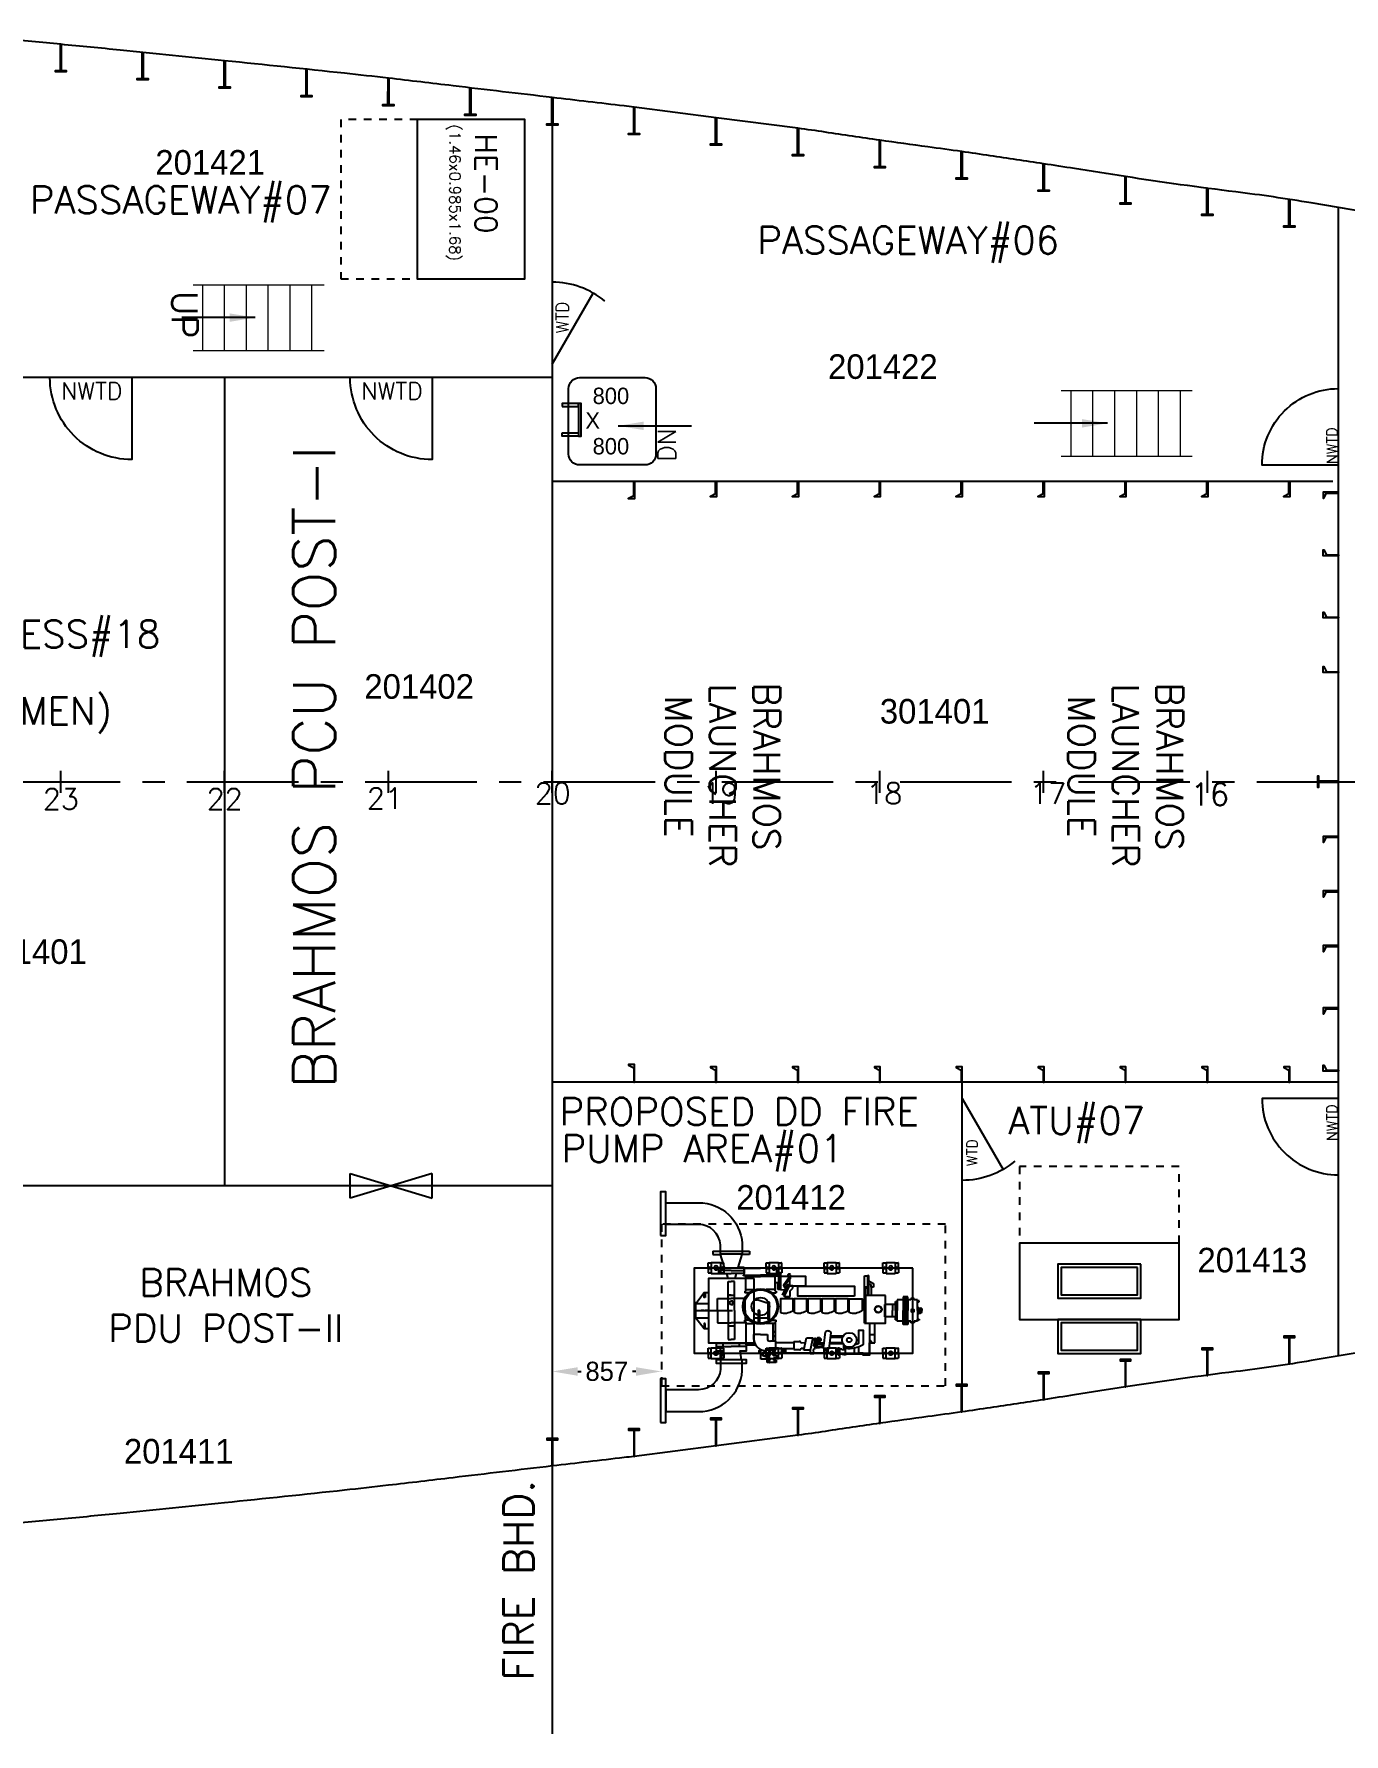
# Model space of a CAD drawing. Header units: inches. Extents: x -439515 to 171412, y -8673 to 415183.
# Drawn here: x 116003 to 126288, y 83384 to 96729 of the extents above; entities that cross this region are included whole.
import ezdxf
from ezdxf.enums import TextEntityAlignment as Align

# ---------------------------------------------------------------- set-up
doc = ezdxf.new("R2010")
doc.units = ezdxf.units.IN
doc.header["$LTSCALE"] = 700
doc.header["$MEASUREMENT"] = 0
doc.header["$PDMODE"] = 34
for name, pattern in [('CENTER', [2, 1.25, -0.25, 0.25, -0.25]), ('DOT', [0.2, 0.1, -0.1]), ('H', [600, 300, -300])]:
    doc.linetypes.add(name, pattern=pattern)
for name, color, linetype in [('00', 7, 'Continuous'), ('01', 7, 'Continuous'), ('2 DECK', 7, 'Continuous'), ('3 DECK', 7, 'Continuous'), ('COMPT.NOS', 4, 'Continuous'), ('COMPTNAME', 7, 'Continuous'), ('HATCH', 142, 'Continuous'), ('HATCHES', 7, 'Continuous'), ('LIGHT_BULKHEADS', 7, 'Continuous'), ('UP-DOWN', 7, 'Continuous')]:
    doc.layers.add(name, color=color, linetype=linetype)
doc.layers.add('LADDER', color=7, linetype='Continuous', lineweight=15)
doc.styles.add('ROMANS', font='romans')
doc.styles.add('style1', font='romans.shx', dxfattribs={"height": 250})
doc.dimstyles.get("Standard").update_dxf_attribs({"dimtxt": 150.18, "dimasz": 200.18, "dimexe": 0.8, "dimexo": 0.625, "dimgap": 0.09, "dimtad": 0, "dimtih": 1, "dimtoh": 1, "dimdec": 0, "dimzin": 0, "dimdsep": 46, "dimtxsty": 'Standard', "dimcen": 8.09, "dimclrd": 40, "dimclre": 40, "dimadec": 0, "dimazin": 0, "dimtfac": 1, "dimtdec": 0, "dimtofl": 0, "dimtmove": 0, "dimatfit": 3, "dimfxl": 1, "dimtolj": 1, "dimtzin": 0, "dimarcsym": 0})

# ---------------------------------------------------------------- blocks, each defined once
blk = doc.blocks.new('A$C49E2739F')
at = {"layer": 'LADDER', "color": 3}
for p, q in [((112, 600), (1312, 600)), ((200, 600), (200, 0)), ((400, 600), (400, 0)), ((600, 600), (600, 0)), ((800, 600), (800, 0)), ((1000, 600), (1000, 0)), ((1200, 600), (1200, 0)), ((112, 0), (1312, 0))]:
    blk.add_line(p, q, dxfattribs=at)
blk = doc.blocks.new('A1M', base_point=(36991, 2400))
at = {"linetype": 'Continuous'}
for p, q in [((37491, 2550), (36491, 2250)), ((36491, 2550), (37491, 2250)), ((36491, 2250), (36491, 2550)), ((37491, 2250), (37491, 2550))]:
    blk.add_line(p, q, dxfattribs=at)
blk = doc.blocks.new('DLN', base_point=(36758, 6815))
at = {"linetype": 'Continuous'}
blk.add_lwpolyline([(37258, 6815), (37258, 7815, 0.414214), (36258, 6815)], format="xyb", dxfattribs=at)
blk = doc.blocks.new('DLW', base_point=(36724, 4033))
at = {"linetype": 'Continuous'}
blk.add_line((37224, 4033), (36358, 4533), dxfattribs=at)
blk.add_arc((37224, 4033), 1000, 140, 180, dxfattribs=at)
blk = doc.blocks.new('*D235')
at = {"layer": '01', "color": 40, "linetype": 'ByBlock', "lineweight": -2, "transparency": 16777216}
for p, q in [((120072, 86230), (120072, 86230)), ((120272, 86230), (120300, 86230)), ((120729, 86230), (120701, 86230)), ((120929, 86230), (120929, 86230))]:
    blk.add_line(p, q, dxfattribs=at)
at = {"layer": '01', "color": 40, "linetype": 'ByBlock', "transparency": 16777216}
for points in [[(120272, 86263), (120272, 86196), (120072, 86230)], [(120729, 86263), (120729, 86196), (120929, 86230)]]:
    blk.add_solid(points, dxfattribs=at)
at = {"layer": 'Defpoints', "color": 0, "linetype": 'ByBlock', "transparency": 16777216}
for p in [(120072, 86230), (120072, 86230), (120929, 86230)]:
    blk.add_point(p, dxfattribs=at)
at = {"layer": '01', "color": 0, "linetype": 'ByBlock', "transparency": 16777216, "insert": (120500, 86230), "char_height": 150.2, "attachment_point": 5}
blk.add_mtext('\\A1;857', dxfattribs=at)
blk = doc.blocks.new('hespr')
at = {"layer": '01', "color": 5, "linetype": 'ByBlock'}
blk.add_lwpolyline([(134150, 595657), (134150, 597117), (133165, 597117), (133165, 595657)], close=True, dxfattribs=at)
at = {"layer": '01', "color": 4, "linetype": 'DOT'}
blk.add_lwpolyline([(134150, 595657), (134850, 595657), (134850, 597117), (134150, 597117)], dxfattribs=at)
at = {"insert": (133421, 595703), "char_height": 120, "width": 1424.45, "attachment_point": 1, "rotation": 90}
blk.add_mtext('{\\Fromans.shx|c0; \\H1.667x;HE-00}\\P{\\Fromans.shx|c0;\\H0.8333x;(1.46x0.985x1.68)}', dxfattribs=at)
blk = doc.blocks.new('atu01plan1')
at = {"layer": '01', "linetype": 'ByBlock'}
for points in [[(204388, 71788), (205148, 71788), (205148, 72098), (204388, 72098)], [(204418, 71818), (205118, 71818), (205118, 72068), (204418, 72068)], [(204038, 71088), (205498, 71088), (205498, 71788), (204038, 71788)]]:
    blk.add_lwpolyline(points, close=True, dxfattribs=at)
at = {"layer": '01', "color": 9, "linetype": 'ByBlock'}
for points in [[(204388, 71283), (205148, 71283), (205148, 71593), (204388, 71593)], [(204418, 71313), (205118, 71313), (205118, 71563), (204418, 71563)]]:
    blk.add_lwpolyline(points, close=True, dxfattribs=at)
at = {"layer": '01', "color": 4, "linetype": 'DOT'}
blk.add_lwpolyline([(204038, 71088), (204038, 70388), (205498, 70388), (205498, 71088)], dxfattribs=at)
blk = doc.blocks.new('pumpplan1')
at = {"color": 3}
for p, q in [((1678, -52), (1818, -52)), ((1678, -80), (1958, -80)), ((1743, -52), (1743, -80)), ((1749, -87), (1748, -80)), ((1788, -382), (1788, -116)), ((1788, -116), (1818, -116)), ((1958, -52), (1818, -52)), ((1848, -116), (1818, -116)), ((1848, -382), (1848, -116)), ((1887, -87), (1889, -80)), ((1893, -52), (1893, -80)), ((1692, -382), (1692, -270)), ((1692, -270), (1818, -270)), ((1846, -242), (1788, -242)), ((1944, -270), (1818, -270)), ((1944, -382), (1944, -270)), ((2056, -218), (2028, -218)), ((2143, -317), (2066, -218)), ((1483, -312), (1608, -312)), ((1483, -452), (1499, -452)), ((1499, -452), (1581, -482)), ((1692, -382), (1692, -494)), ((1788, -382), (1788, -648)), ((1818, -438), (1804, -438)), ((1804, -438), (1804, -468)), ((1818, -438), (1832, -438)), ((1832, -438), (1832, -468)), ((1848, -382), (1848, -648)), ((1944, -382), (1944, -494)), ((2143, -317), (2028, -317)), ((2028, -382), (2056, -382)), ((2143, -447), (2028, -447)), ((2066, -382), (2080, -382)), ((2080, -382), (2066, -382)), ((2143, -447), (2066, -547)), ((2080, -382), (2094, -382)), ((1608, -482), (1581, -482)), ((1692, -494), (1818, -494)), ((1846, -522), (1788, -522)), ((1804, -468), (1818, -468)), ((1832, -468), (1818, -468)), ((1944, -494), (1818, -494)), ((1818, -522), (1846, -522)), ((2066, -547), (2028, -547)), ((1700, -750), (1700, -722)), ((1700, -722), (1818, -722)), ((1818, -750), (1700, -750)), ((1700, -750), (1700, -778)), ((1774, -722), (1787, -677)), ((1788, -648), (1818, -648)), ((1848, -648), (1818, -648)), ((1936, -722), (1818, -722)), ((1818, -750), (1936, -750)), ((1863, -722), (1849, -677)), ((1936, -750), (1936, -722)), ((1936, -750), (1936, -778)), ((1650, -925), (1650, -897)), ((1650, -897), (1718, -897)), ((1986, -925), (1650, -925)), ((1700, -778), (1756, -778)), ((1756, -778), (1718, -897)), ((1936, -778), (1880, -778)), ((1880, -778), (1918, -897)), ((1986, -897), (1918, -897)), ((1986, -925), (1986, -897))]:
    blk.add_line(p, q, dxfattribs=at)
blk.add_lwpolyline([(1958, -80), (1958, -14), (1898, -14), (1910, 70), (1958, 70), (1958, 84), (1958, 98), (1678, 98), (1678, 84), (1678, 70), (1726, 70), (1738, -14), (1678, -14), (1678, -80)], dxfattribs=at)
for points in [[(1608, -677), (2028, -677), (2028, -87), (1608, -87)], [(1468, -460), (1483, -460), (1483, -305), (1468, -305)], [(1558, -382), (1568, -382), (1568, -282), (1558, -282)], [(1563, -382), (1573, -382), (1573, -282), (1563, -282)], [(2056, -263), (2066, -263), (2066, -218), (2056, -218)], [(2143, -452), (2158, -452), (2158, -312), (2143, -312)], [(2056, -502), (2066, -502), (2066, -547), (2056, -547)]]:
    blk.add_lwpolyline(points, close=True, dxfattribs=at)
blk = doc.blocks.new('drive1')
at = {"color": 4}
for p, q in [((-90, -298), (-90, -293)), ((-90, -293), (-74, -293)), ((-74, -298), (-90, -298)), ((-90, -303), (-90, -298)), ((-74, -303), (-90, -303)), ((-74, -312), (-74, -284)), ((-74, -284), (-46, -284)), ((-74, -293), (-74, -303)), ((-46, -284), (-46, -270)), ((-46, -270), (-14, -270)), ((-14, -270), (-14, -284)), ((-14, -284), (14, -284)), ((14, -284), (14, -256)), ((14, -256), (28, -256)), ((14, -284), (14, -382)), ((28, -256), (28, -508)), ((28, -256), (42, -256)), ((42, -508), (42, -256)), ((42, -256), (56, -256)), ((56, -256), (56, -382)), ((56, -256), (56, -284)), ((56, -284), (112, -284)), ((112, -284), (112, -382)), ((126, -298), (112, -298)), ((126, -382), (126, -298)), ((126, -298), (126, -326)), ((-116, -364), (-102, -359)), ((-116, -364), (-116, -382)), ((-116, -400), (-116, -382)), ((-116, -400), (-102, -405)), ((-88, -359), (-102, -359)), ((-102, -359), (-102, -382)), ((-102, -359), (-102, -364)), ((-102, -405), (-102, -382)), ((-102, -405), (-102, -400)), ((-88, -405), (-102, -405)), ((-74, -461), (-90, -461)), ((-90, -461), (-90, -466)), ((-74, -466), (-90, -466)), ((-90, -466), (-90, -471)), ((-74, -354), (-88, -354)), ((-88, -354), (-88, -382)), ((-88, -354), (-88, -359)), ((-88, -410), (-88, -382)), ((-88, -410), (-88, -405)), ((-74, -410), (-88, -410)), ((-74, -382), (-74, -312)), ((-74, -382), (-74, -354)), ((-74, -382), (-74, -452)), ((-74, -452), (-74, -480)), ((14, -480), (14, -382)), ((56, -508), (56, -382)), ((112, -480), (112, -382)), ((126, -466), (112, -466)), ((126, -326), (154, -326)), ((126, -382), (126, -466)), ((126, -438), (154, -438)), ((154, -326), (154, -382)), ((154, -326), (224, -326)), ((154, -438), (154, -382)), ((154, -438), (224, -438)), ((224, -326), (224, -438)), ((-90, -471), (-74, -471)), ((-74, -480), (-46, -480)), ((-46, -480), (-46, -494)), ((-46, -494), (-14, -494)), ((-14, -494), (-14, -480)), ((-14, -480), (14, -480)), ((14, -480), (14, -508)), ((14, -508), (56, -508)), ((28, -508), (42, -508)), ((56, -480), (112, -480))]:
    blk.add_line(p, q, dxfattribs=at)
blk.add_lwpolyline([(-32, -366), (-46, -374), (-46, -390), (-32, -398), (-18, -390), (-18, -374)], close=True, dxfattribs=at)
blk = doc.blocks.new('shoe')
at = {"color": 2}
for p, q in [((5358, 1349), (5358, 1394)), ((5358, 1394), (5361, 1394)), ((5358, 1349), (5358, 1304)), ((5358, 1304), (5361, 1304)), ((5389, 1394), (5361, 1394)), ((5389, 1304), (5361, 1304)), ((5473, 1399), (5389, 1399)), ((5389, 1399), (5389, 1394)), ((5389, 1394), (5389, 1304)), ((5389, 1299), (5389, 1304)), ((5473, 1299), (5389, 1299)), ((5473, 1394), (5473, 1399)), ((5501, 1394), (5473, 1394)), ((5473, 1394), (5473, 1304)), ((5501, 1304), (5473, 1304)), ((5473, 1304), (5473, 1299)), ((5501, 1349), (5501, 1394)), ((5501, 1349), (5501, 1304))]:
    blk.add_line(p, q, dxfattribs=at)
for centre, radius in [((5372, 1349), 6.5), ((5430, 1349), 18), ((5487, 1349), 6.5)]:
    blk.add_circle(centre, radius, dxfattribs=at)
blk = doc.blocks.new('tt')
for p, q in [((-95, 288), (-95, 303)), ((-95, 303), (-77, 303)), ((-92, 317), (-92, 330)), ((-92, 330), (-66, 330)), ((-77, 317), (-92, 317)), ((-77, 303), (-77, 317)), ((-66, 330), (-50, 330)), ((-38, 318), (-56, 318)), ((-56, 318), (-56, 303)), ((-56, 311), (-2, 311)), ((-56, 303), (-39, 303)), ((-50, 330), (-52, 330)), ((-52, 330), (-38, 330)), ((-39, 303), (-39, 289)), ((-38, 330), (-38, 318)), ((-2, 311), (-2, 254)), ((-644, 214), (-675, 214)), ((-675, 214), (-675, 98)), ((-644, 194), (-660, 214)), ((-644, 288), (-644, 214)), ((-502, 282), (-502, 287)), ((-502, 287), (-466, 280)), ((-502, 282), (-502, 282)), ((-480, 254), (-496, 254)), ((-496, 254), (-496, 247)), ((-487, 220), (-408, 220)), ((-409, 211), (-483, 212)), ((-480, 251), (-480, 254)), ((-466, 251), (-480, 251)), ((-466, 280), (-466, 288)), ((-466, 288), (-459, 288)), ((-466, 245), (-466, 280)), ((-466, 251), (-466, 251)), ((-459, 245), (-466, 245)), ((-459, 288), (-459, 245)), ((-459, 281), (-451, 281)), ((-452, 276), (-459, 276)), ((-459, 276), (-459, 256)), ((-459, 256), (-450, 256)), ((-450, 252), (-459, 252)), ((-451, 281), (-452, 276)), ((-452, 276), (-405, 276)), ((-450, 256), (-450, 252)), ((-407, 232), (-417, 155)), ((-409, 211), (-409, 211)), ((-405, 276), (-378, 276)), ((-399, 269), (-399, 269)), ((-399, 269), (-399, 260)), ((-399, 260), (-395, 260)), ((-399, 260), (-399, 253)), ((-376, 253), (-399, 253)), ((-373, 232), (-383, 150)), ((-381, 260), (-376, 260)), ((-378, 276), (-148, 276)), ((-376, 260), (-376, 253)), ((-375, 216), (-335, 216)), ((-335, 221), (-374, 221)), ((-373, 232), (-335, 239)), ((-329, 244), (-370, 240)), ((-335, 203), (-343, 203)), ((-343, 203), (-343, 196)), ((-335, 239), (-335, 203)), ((-335, 216), (-335, 221)), ((-329, 196), (-329, 244)), ((-314, 232), (-324, 186)), ((-292, 278), (-315, 278)), ((-315, 278), (-313, 255)), ((-312, 245), (-312, 245)), ((-309, 185), (-292, 258)), ((-292, 258), (-292, 278)), ((-292, 258), (-256, 258)), ((-256, 258), (-272, 185)), ((-266, 214), (-239, 217)), ((-239, 246), (-259, 247)), ((-211, 255), (-228, 255)), ((-196, 207), (-228, 207)), ((-196, 255), (-211, 255)), ((-196, 207), (-196, 255)), ((-196, 251), (-90, 251)), ((-90, 212), (-196, 212)), ((-148, 276), (-148, 251)), ((-148, 251), (-148, 276)), ((-148, 276), (-134, 276)), ((-134, 276), (-134, 251)), ((-134, 251), (-134, 276)), ((-134, 276), (-75, 276)), ((-75, 288), (-95, 288)), ((-90, 259), (-90, 204)), ((-90, 259), (-27, 259)), ((-90, 204), (-60, 204)), ((-87, 188), (-87, 204)), ((-87, 204), (-75, 204)), ((-75, 276), (-75, 288)), ((-75, 204), (-75, 176)), ((-39, 289), (-56, 289)), ((-56, 289), (-56, 276)), ((-56, 276), (-56, 259)), ((-2, 275), (8, 275)), ((8, 260), (3, 252)), ((8, 275), (8, 260)), ((87, 227), (30, 227)), ((87, 188), (87, 227)), ((-644, 165), (-675, 165)), ((-644, 165), (-644, 194)), ((-644, 98), (-644, 165)), ((-415, 172), (-488, 174)), ((-483, 184), (-413, 183)), ((-415, 172), (-415, 172)), ((-343, 196), (-329, 196)), ((-324, 185), (-306, 199)), ((-324, 186), (-324, 185)), ((-272, 185), (-309, 185)), ((-87, 100), (-87, 188)), ((-75, 176), (-87, 176)), ((-87, 176), (-75, 176)), ((-75, 150), (-87, 150)), ((-87, 150), (-75, 150)), ((-75, 176), (-75, 150)), ((-75, 150), (-75, 100)), ((-41, 166), (-41, 196)), ((0, 166), (-41, 166)), ((0, 166), (41, 166)), ((41, 166), (41, 195)), ((87, 100), (87, 188)), ((-613, 98), (-619, 98)), ((-613, 98), (-613, -65)), ((-87, 90), (-93, 90)), ((-93, 90), (-93, 81)), ((-68, 81), (-93, 81)), ((-87, 90), (-87, 100)), ((-87, 100), (-33, 100)), ((87, 100), (33, 100)), ((68, 81), (93, 81)), ((87, 90), (87, 100)), ((87, 90), (93, 90)), ((93, 90), (93, 81)), ((-653, -113), (-653, -65)), ((-639, -65), (-639, -182)), ((-631, -181), (-631, -65)), ((-613, -43), (-619, -43)), ((-619, -65), (-619, -106)), ((-613, -65), (-613, -181)), ((-175, -93), (-191, -108)), ((-141, -59), (-175, -59)), ((-175, -59), (-175, -93)), ((-139, -57), (-171, -122)), ((-161, -127), (-131, -64)), ((-157, -129), (-127, -66)), ((-157, -129), (-127, -66)), ((-117, -100), (-142, -98)), ((-127, -45), (-127, -45)), ((-117, -201), (-117, -100)), ((-117, -100), (-102, -100)), ((-106, -201), (-106, -100)), ((-102, -100), (-102, -140)), ((-68, -81), (-93, -81)), ((-93, -90), (-93, -81)), ((-87, -90), (-93, -90)), ((-87, -90), (-87, -100)), ((-87, -100), (-33, -100)), ((-87, -100), (-87, -177)), ((87, -100), (33, -100)), ((68, -81), (93, -81)), ((87, -90), (87, -100)), ((87, -90), (93, -90)), ((87, -100), (87, -177)), ((93, -90), (93, -81)), ((-666, -136), (-666, -113)), ((-666, -113), (-653, -113)), ((-639, -152), (-666, -136)), ((-653, -113), (-653, -129)), ((-653, -129), (-639, -129)), ((-639, -182), (-631, -181)), ((-613, -181), (-631, -181)), ((-619, -106), (-625, -113)), ((-625, -113), (-613, -113)), ((-191, -108), (-191, -122)), ((-191, -122), (-171, -122)), ((-177, -169), (-177, -185)), ((-143, -127), (-175, -162)), ((-171, -122), (-157, -129)), ((-138, -129), (-171, -177)), ((-171, -177), (-171, -183)), ((-171, -177), (-117, -177)), ((-152, -118), (-152, -118)), ((-152, -118), (-147, -118)), ((-149, -113), (-144, -114)), ((-102, -140), (-87, -140)), ((-90, -181), (-100, -181)), ((-100, -181), (-100, -185)), ((-100, -185), (-96, -185)), ((-96, -185), (-96, -217)), ((-96, -185), (0, -185)), ((-87, -177), (-90, -177)), ((-90, -177), (-90, -181)), ((-90, -181), (0, -181)), ((-87, -119), (-87, -139)), ((-87, -177), (0, -177)), ((87, -177), (0, -177)), ((90, -181), (0, -181)), ((96, -185), (0, -185)), ((87, -177), (90, -177)), ((90, -177), (90, -181)), ((90, -181), (100, -181)), ((100, -185), (96, -185)), ((96, -185), (96, -217)), ((100, -181), (100, -185)), ((-96, -201), (-117, -201)), ((-86, -227), (0, -227)), ((86, -227), (0, -227))]:
    blk.add_line(p, q)
for points in [[(-644, 152), (-644, 288), (-606, 288), (-606, 275), (-581, 275), (-581, 237)], [(-554, 282), (-554, 244)], [(-502, 235), (-502, 247), (-492, 247), (-492, 227)], [(-319, 234), (-319, 209), (-335, 209), (-335, 239), (-321, 239)], [(-524, 36), (-524, -45), (-600, -45), (-600, 17), (-600, 24), (-597, 27)]]:
    blk.add_lwpolyline(points)
for points in [[(-608, 221), (-608, 141), (-579, 141), (-579, 217, -0.337032), (-576, 221), (-556, 226)], [(-606, 282), (-502, 282), (-502, 247, 0.148701), (-606, 225)], [(-516, 27, 0.137542), (-518, 17), (-518, -45), (-442, -45), (-442, 36)], [(-434, 27, 0.199614), (-437, 17), (-437, -45), (-361, -45), (-361, 36)], [(-353, 27, 0.075895), (-355, 24), (-355, 17), (-355, -45), (-279, -45), (-279, 36)], [(-271, 27, 0.210104), (-274, 17), (-274, -45), (-198, -45), (-198, 36)], [(-190, 27, 0.129682), (-193, 17), (-193, -45), (-117, -45), (-117, 36)]]:
    blk.add_lwpolyline(points, format="xyb")
for points in [[(-90, 212), (-90, 212), (-90, 212), (-90, 212)], [(-23, 294), (-34, 288), (-34, 275), (-23, 269), (-12, 275), (-12, 288)], [(-737, -65), (-619, -65), (-619, 17), (-619, 98), (-737, 98), (-737, 17)], [(-555, -60), (-220, -60), (-220, -120), (-555, -120)], [(-171, -122), (-267, -122), (-267, -177), (-171, -177)]]:
    blk.add_lwpolyline(points, close=True)
for centre, radius in [((-524, 198), 43), ((-524, 198), 13.7), ((-343, 196), 13.6), ((-343, 196), 6.8), ((-23, 284), 9.29), ((0, 0), 105), ((-695, 17), 20.5), ((-695, 17), 19), ((0, 0), 98.8), ((0, 0), 52.8)]:
    blk.add_circle(centre, radius)
for centre, radius, start, end in [((-604, 221), 4.22, 118.7284, 180), ((-388, 237), 19.7, 126.552, 196.8618), ((-388, 269), 11.6, 142.9686, 33.7473), ((-387, 240), 17, 329.1667, 49.2876), ((-309, 243), 12.6, 108.3292, 245.6735), ((-231, 247), 8.39, 68.8739, 188.7861), ((-230, 216), 9.01, 174.2942, 285.1104), ((-55, 188), 16.6, 26.2637, 106.5127), ((-29, 190), 69.6, 355.995, 88.5414), ((-398, 166), 21.2, 206.0719, 313.2387), ((-167, -169), 10, 138.0318, 180), ((-169, -183), 8.62, 199.1228, 36.9788), ((-147, -123), 5, 318.0318, 86.359), ((-146, -123), 10, 325.514, 78.6235), ((-86, -217), 10, 180, 270), ((86, -217), 10, 270, 0)]:
    blk.add_arc(centre, radius, start, end)
for points in [[(-597, 27), (-574, 39), (-550, 49), (-524, 36)], [(-516, 27), (-492, 39), (-468, 49), (-442, 36)], [(-434, 27), (-410, 39), (-387, 49), (-361, 36)], [(-353, 27), (-329, 39), (-305, 49), (-279, 36)], [(-271, 27), (-247, 39), (-223, 49), (-198, 36)], [(-190, 27), (-166, 39), (-142, 49), (-117, 36)]]:
    blk.add_open_spline(points, degree=3)
blk = doc.blocks.new('ddfirpumpplan123')
at = {"color": 3}
blk.add_line((-7146, 97330), (-9148, 97330), dxfattribs=at)
blk.add_line((-7146, 96940), (-7496, 96940))
blk.add_lwpolyline([(-9148, 96550), (-7146, 96550), (-7146, 97330), (-9148, 97330)], close=True, dxfattribs=at)
at = {"layer": '01', "color": 4, "linetype": 'DOT'}
blk.add_lwpolyline([(-9448, 96150), (-6846, 96150), (-6846, 97630), (-9448, 97630)], close=True, dxfattribs=at)
for name, p in [('shoe', (-14376, 95981)), ('shoe', (-13836, 95981)), ('shoe', (-13306, 95981)), ('pumpplan1', (-9304, 97322)), ('shoe', (-12776, 95981)), ('drive1', (-9116, 97322))]:
    blk.add_blockref(name, p)
at = {"xscale": 1.550751999999193, "yscale": 1.550751999995555, "zscale": 1.550751999999193}
blk.add_blockref('tt', (-7754, 96902), dxfattribs=at)
at = {"xscale": -1, "rotation": 180}
for p in [(-14376, 97898), (-13836, 97898), (-13306, 97898), (-12776, 97898)]:
    blk.add_blockref('shoe', p, dxfattribs=at)
blk = doc.blocks.new('fghghj')
at = {"color": 3, "linetype": 'Continuous'}
blk.add_lwpolyline([(318315, -37952), (318615, -37952), (318615, -37927), (318315, -37927)], close=True, dxfattribs=at)
at = {"layer": '00', "color": 3}
for points in [[(318345, -38102), (318345, -37952), (318315, -37952), (318315, -38102)], [(318585, -38102), (318585, -37952), (318615, -37952), (318615, -38102)]]:
    blk.add_lwpolyline(points, close=True, dxfattribs=at)
at = {"layer": '01', "color": 4, "linetype": 'ByBlock'}
blk.add_line((318615, -37927), (318615, -37927), dxfattribs=at)
blk.add_line((318615, -37927), (318615, -37927), dxfattribs=at)
blk = doc.blocks.new('H 800x800')
at = {"layer": 'HATCH'}
blk.add_lwpolyline([(51335, -32897), (51935, -32897, -0.414214), (52035, -32997), (52035, -33597, -0.414214), (51935, -33697), (51335, -33697, -0.414214), (51235, -33597), (51235, -32997, -0.414214)], format="xyb", close=True, dxfattribs=at)
at = {"layer": 'HATCHES'}
for s, p in [('800', (51455, -33139)), ('  X', (51277, -33364)), ('800', (51455, -33600))]:
    blk.add_text(s, height=150, dxfattribs=at).set_placement(p)

msp = doc.modelspace()

# ---------------------------------------------------------------- linework, layer by layer
at = {"color": 7, "linetype": 'Continuous'}
msp.add_line((120071.7, 96230.7), (120071.7, 85487.8), dxfattribs=at)
at = {"linetype": 'ByBlock'}
msp.add_line((120071.7, 96230.7), (120071.7, 95802), dxfattribs=at)
for p, q in [((120071.7, 94031.5), (107211, 94031.5)), ((117499.5, 94031.5), (117499.5, 87686.9))]:
    msp.add_line(p, q)
at = {"color": 7}
for p, q in [((117499.5, 94031.5), (117499.5, 87686.9)), ((116213.5, 90773.5), (116213.5, 90944.9)), ((117499.5, 90773.5), (117499.5, 90944.9)), ((118785.6, 90773.5), (118785.6, 90944.9)), ((120071.7, 90773.5), (120071.7, 90944.9)), ((121357.7, 90773.5), (121357.7, 90944.9)), ((122643.8, 90773.5), (122643.8, 90944.9)), ((123929.8, 90773.5), (123929.8, 90944.9)), ((125215.9, 90773.5), (125215.9, 90944.9)), ((120071.7, 87686.9), (107211, 87686.9))]:
    msp.add_line(p, q, dxfattribs=at)
at = {"color": 5, "linetype": 'CENTER'}
msp.add_line((13603.7, 90859.2), (147274.5, 90859.2), dxfattribs=at)
at = {"layer": '00', "color": 6}
for p, q in [((126244.8, 86351.4), (126244.8, 95367)), ((126201.9, 93217), (120071.7, 93217)), ((126244.8, 88501.4), (120071.7, 88501.4))]:
    msp.add_line(p, q, dxfattribs=at)
at = {"layer": '01', "color": 4, "linetype": 'ByBlock'}
for p, q in [((116213.5, 96648.2), (116213.5, 96601.8)), ((116856.4, 96585), (116856.4, 96537.4)), ((117499.5, 96519.6), (117499.5, 96486.4)), ((118142.5, 96452.6), (118142.5, 96401.6)), ((118785.6, 96382.4), (118785.6, 96336)), ((119428.6, 96306.6), (119428.6, 96258.9)), ((120071.6, 85487.8), (120071.6, 83383.8))]:
    msp.add_line(p, q, dxfattribs=at)
at = {"layer": '01', "linetype": 'ByBlock'}
for p, q in [((125858.9, 86290.1), (125858.9, 86506.1)), ((123929.8, 86008.2), (123929.8, 86224.2)), ((125215.9, 86197.7), (125215.9, 86334.1)), ((124572.9, 86108.5), (124572.9, 86194.5)), ((121357.7, 85646.4), (121357.7, 85862.4)), ((122643.8, 85823), (122643.8, 85851.3)), ((120714.7, 85563.2), (120714.7, 85779.3)), ((122000.8, 85729.5), (122000.8, 85741.9))]:
    msp.add_line(p, q, dxfattribs=at)
at = {"layer": '01', "color": 4, "linetype": 'ByBlock'}
for points in [[(120718.1, 93084.6), (120718.1, 93084.6), (120718.1, 93079.4), (120671.8, 93079.4), (120671.8, 93084.6), (120711.3, 93105.4), (120711.3, 93217), (120718.1, 93217)], [(121361.2, 93101.7), (121361.2, 93101.7), (121361.2, 93096.6), (121314.9, 93096.6), (121314.9, 93101.7), (121354.3, 93122.5), (121354.3, 93217), (121361.2, 93217)], [(122004.2, 93101.7), (122004.2, 93101.7), (122004.2, 93096.6), (121957.9, 93096.6), (121957.9, 93101.7), (121997.3, 93122.5), (121997.4, 93217), (122004.2, 93217)], [(122647.2, 93101.7), (122647.2, 93101.7), (122647.2, 93096.6), (122600.9, 93096.6), (122600.9, 93101.7), (122640.3, 93122.5), (122640.4, 93217), (122647.2, 93217)], [(123290.2, 93101.7), (123290.2, 93101.7), (123290.2, 93096.6), (123243.9, 93096.6), (123243.9, 93101.7), (123283.4, 93122.5), (123283.4, 93217), (123290.2, 93217)], [(123933.3, 93101.7), (123933.3, 93101.7), (123933.3, 93096.6), (123887, 93096.6), (123887, 93101.7), (123926.4, 93122.5), (123926.5, 93217), (123933.3, 93217)], [(124576.3, 93101.7), (124576.3, 93101.7), (124576.3, 93096.6), (124530, 93096.6), (124530, 93101.7), (124569.5, 93122.5), (124569.5, 93217), (124576.3, 93217)], [(125219.4, 93101.7), (125219.4, 93101.7), (125219.4, 93096.6), (125173.1, 93096.6), (125173.1, 93101.7), (125212.5, 93122.5), (125212.5, 93217), (125219.4, 93217)], [(125862.4, 93101.7), (125862.4, 93101.7), (125862.4, 93096.6), (125816.1, 93096.6), (125816.1, 93101.7), (125855.5, 93122.5), (125855.6, 93217), (125862.4, 93217)], [(126129.5, 93131.3), (126129.5, 93131.3), (126124.4, 93131.3), (126124.4, 93085), (126129.5, 93085), (126150.3, 93124.4), (126244.8, 93124.4), (126244.8, 93131.3)], [(126129.5, 92634), (126129.5, 92634), (126124.4, 92634), (126124.4, 92680.3), (126129.5, 92680.3), (126150.3, 92640.8), (126244.8, 92640.8), (126244.8, 92634)], [(126129.5, 92145.3), (126129.5, 92145.3), (126124.4, 92145.3), (126124.4, 92191.6), (126129.5, 92191.6), (126150.3, 92152.1), (126244.8, 92152.1), (126244.8, 92145.3)], [(126129.5, 91716.6), (126129.5, 91716.6), (126124.4, 91716.6), (126124.4, 91762.9), (126129.5, 91762.9), (126150.3, 91723.4), (126244.8, 91723.4), (126244.8, 91716.6)], [(126129.5, 90430.5), (126129.5, 90430.5), (126124.4, 90430.5), (126124.4, 90384.2), (126129.5, 90384.2), (126150.3, 90423.7), (126244.8, 90423.7), (126244.8, 90430.5)], [(126129.5, 90001.8), (126129.5, 90001.8), (126124.4, 90001.8), (126124.4, 89955.5), (126129.5, 89955.5), (126150.3, 89995), (126244.8, 89995), (126244.8, 90001.8)], [(126129.5, 89573.1), (126129.5, 89573.1), (126124.4, 89573.1), (126124.4, 89526.8), (126129.5, 89526.8), (126150.3, 89566.3), (126244.8, 89566.3), (126244.8, 89573.1)], [(126129.5, 89084.4), (126129.5, 89084.4), (126124.4, 89084.4), (126124.4, 89038.1), (126129.5, 89038.1), (126150.3, 89077.6), (126244.8, 89077.6), (126244.8, 89084.4)], [(120718.1, 88633.8), (120718.1, 88633.8), (120718.1, 88639), (120671.8, 88639), (120671.8, 88633.8), (120711.3, 88613.1), (120711.3, 88501.4), (120718.1, 88501.4)], [(121361.2, 88616.7), (121361.2, 88616.7), (121361.2, 88621.8), (121314.9, 88621.8), (121314.9, 88616.7), (121354.3, 88595.9), (121354.3, 88501.4), (121361.2, 88501.4)], [(122004.2, 88616.7), (122004.2, 88616.7), (122004.2, 88621.8), (121957.9, 88621.8), (121957.9, 88616.7), (121997.3, 88595.9), (121997.4, 88501.4), (122004.2, 88501.4)], [(122647.2, 88616.7), (122647.2, 88616.7), (122647.2, 88621.8), (122600.9, 88621.8), (122600.9, 88616.7), (122640.3, 88595.9), (122640.4, 88501.4), (122647.2, 88501.4)], [(123290.2, 88616.7), (123290.2, 88616.7), (123290.2, 88621.8), (123243.9, 88621.8), (123243.9, 88616.7), (123283.4, 88595.9), (123283.4, 88501.4), (123290.2, 88501.4)], [(123933.3, 88616.7), (123933.3, 88616.7), (123933.3, 88621.8), (123887, 88621.8), (123887, 88616.7), (123926.4, 88595.9), (123926.5, 88501.4), (123933.3, 88501.4)], [(124576.3, 88616.7), (124576.3, 88616.7), (124576.3, 88621.8), (124530, 88621.8), (124530, 88616.7), (124569.5, 88595.9), (124569.5, 88501.4), (124576.3, 88501.4)], [(125219.4, 88616.7), (125219.4, 88616.7), (125219.4, 88621.8), (125173.1, 88621.8), (125173.1, 88616.7), (125212.5, 88595.9), (125212.5, 88501.4), (125219.4, 88501.4)], [(125862.4, 88616.7), (125862.4, 88616.7), (125862.4, 88621.8), (125816.1, 88621.8), (125816.1, 88616.7), (125855.5, 88595.9), (125855.6, 88501.4), (125862.4, 88501.4)], [(126129.5, 88587.2), (126129.5, 88587.2), (126124.4, 88587.2), (126124.4, 88633.5), (126129.5, 88633.5), (126150.3, 88594), (126244.8, 88594), (126244.8, 88587.2)]]:
    msp.add_lwpolyline(points, close=True, dxfattribs=at)
at = {"layer": '01', "linetype": 'ByBlock'}
for points in [[(120920.5, 87297.7), (120963.3, 87297.7), (120963.3, 87640.7), (120920.5, 87640.7)], [(120920.5, 85829.3), (120963.3, 85829.3), (120963.3, 86172.2), (120920.5, 86172.2)]]:
    msp.add_lwpolyline(points, close=True, dxfattribs=at)
for points in [[(121563.1, 87235.2), (121563.1, 87149.5), (121392, 87149.5), (121392, 87223.6, 0.3944636), (121220.9, 87383.4), (120963.3, 87383.4), (120963.3, 87554.9), (121220.9, 87554.9, -0.3944636)], [(121563.1, 86234.7), (121563.1, 86320.4), (121392, 86320.4), (121392, 86246.3, -0.3944636), (121220.9, 86086.5), (120963.3, 86086.5), (120963.3, 85915), (121220.9, 85915, 0.3944636)]]:
    msp.add_lwpolyline(points, format="xyb", close=True, dxfattribs=at)
at = {"layer": '2 DECK', "color": 7}
for points in [[(126673.4, 95294.4), (126030.4, 95403.3, 0.0113298), (125438.9, 95489.7, -0.0077455), (124572.9, 95609.9, -0.0008963), (124171.3, 95672.7, 0.0014906), (123929.8, 95710.2, 0.0006978), (123510.9, 95773.4, 0.0013052), (123286.8, 95806.3, 0.0022308), (123020.6, 95843.4, -0.0015759), (122643.8, 95895.4, -0.0029441), (122215.2, 95958.6, 0.0058887), (122000.8, 95988.9), (121357.7, 96072), (120714.7, 96155.2, 0.0033647), (120636.4, 96164.8, -0.0004665), (120071.7, 96230.7, -0.0002729), (119292.7, 96322.7, 0.0004192), (118785.6, 96382.4, 0.0025441), (118440.6, 96421, 0.0009333), (117499.5, 96519.6, 0.0007157), (116679, 96602.8, 0.0012619), (116213.5, 96648.2, 0.0008851), (115758.4, 96690.6, 0.0004848)], [(126673.4, 86424), (126030.4, 86315.1, -0.0113298), (125438.9, 86228.7, 0.0077455), (124572.9, 86108.5, 0.0008963), (124171.3, 86045.7, -0.0014906), (123929.8, 86008.2, -0.0006978), (123510.9, 85945, -0.0013052), (123286.8, 85912.2, -0.0022308), (123020.6, 85875, 0.0015759), (122643.8, 85823, 0.0029441), (122215.2, 85759.8, -0.0058887), (122000.8, 85729.5), (121357.7, 85646.4), (120714.7, 85563.2, -0.0033647), (120636.4, 85553.6, 0.0004665), (120071.7, 85487.8, 0.0002729), (119292.7, 85395.7, -0.0004192), (118785.6, 85336, -0.0025441), (118440.6, 85297.4, -0.0009333), (117499.5, 85198.8, -0.0007157), (116679, 85115.6, -0.0012619), (116213.5, 85070.2, -0.0008851), (115758.4, 85027.8, -0.0004848)]]:
    msp.add_lwpolyline(points, format="xyb", dxfattribs=at)
at = {"layer": '3 DECK', "color": 4}
for points in [[(116216.9, 96647.9), (116216.9, 96442.4), (116241.2, 96442.4), (116256.3, 96442.4), (116256.3, 96432.2), (116241.1, 96432.2), (116170.6, 96432.2), (116170.6, 96442.4), (116210, 96442.4), (116210.1, 96648.5), (116216.9, 96647.9)], [(116859.8, 96584.7), (116859.8, 96379.3), (116884.2, 96379.3), (116899.3, 96379.3), (116899.3, 96369), (116884.1, 96369), (116813.5, 96369), (116813.5, 96379.3), (116853, 96379.3), (116853, 96585.4), (116859.8, 96584.7)], [(117502.9, 96519.2), (117502.9, 96313.8), (117527.3, 96313.8), (117542.3, 96313.8), (117542.3, 96303.5), (117527.2, 96303.5), (117456.6, 96303.5), (117456.6, 96313.8), (117496, 96313.8), (117496, 96520), (117502.9, 96519.2)], [(118146, 96452.2), (118146, 96246.8), (118170.3, 96246.8), (118185.4, 96246.8), (118185.4, 96236.5), (118170.2, 96236.5), (118099.7, 96236.5), (118099.7, 96246.8), (118139.1, 96246.8), (118139.1, 96453), (118146, 96452.2)], [(118789, 96382), (118789, 96176.7), (118813.4, 96176.7), (118828.4, 96176.7), (118828.4, 96166.4), (118813.3, 96166.4), (118742.7, 96166.4), (118742.7, 96176.7), (118782.1, 96176.7), (118782.2, 96382.9), (118789, 96382)], [(119432, 96306.1), (119432, 96100.8), (119456.4, 96100.8), (119471.5, 96100.8), (119471.5, 96090.5), (119456.3, 96090.5), (119385.7, 96090.5), (119385.7, 96100.8), (119425.2, 96100.8), (119425.2, 96307), (119432, 96306.1)], [(120075.1, 96230.3), (120075.1, 96024.9), (120099.4, 96024.9), (120114.5, 96024.9), (120114.5, 96014.6), (120099.3, 96014.6), (120028.8, 96014.6), (120028.8, 96024.9), (120068.2, 96024.9), (120068.2, 96231.1), (120075.1, 96230.3)], [(120718.1, 96154.8), (120718.1, 95949.4), (120742.5, 95949.4), (120757.6, 95949.4), (120757.6, 95939.2), (120742.4, 95939.2), (120671.8, 95939.2), (120671.8, 95949.4), (120711.3, 95949.4), (120711.3, 96155.6), (120718.1, 96154.8)], [(121361.2, 96071.6), (121361.2, 95866.3), (121385.5, 95866.3), (121400.6, 95866.3), (121400.6, 95856), (121385.4, 95856), (121314.9, 95856), (121314.9, 95866.3), (121354.3, 95866.3), (121354.3, 96072.5), (121361.2, 96071.6)], [(122004.2, 95988.4), (122004.2, 95783.1), (122028.5, 95783.1), (122043.6, 95783.1), (122043.6, 95772.8), (122028.4, 95772.8), (121957.9, 95772.8), (121957.9, 95783.1), (121997.3, 95783.1), (121997.4, 95989.3), (122004.2, 95988.4)], [(122647.2, 95895), (122647.2, 95689.7), (122671.6, 95689.7), (122686.7, 95689.7), (122686.7, 95679.4), (122671.5, 95679.4), (122600.9, 95679.4), (122600.9, 95689.7), (122640.4, 95689.7), (122640.4, 95895.9), (122647.2, 95895)], [(123290.2, 95805.8), (123290.2, 95600.5), (123314.6, 95600.5), (123329.7, 95600.5), (123329.7, 95590.2), (123314.5, 95590.2), (123243.9, 95590.2), (123243.9, 95600.5), (123283.4, 95600.5), (123283.4, 95806.7), (123290.2, 95805.8)], [(123933.3, 95709.8), (123933.3, 95504.5), (123957.6, 95504.5), (123972.7, 95504.5), (123972.7, 95494.2), (123957.5, 95494.2), (123887, 95494.2), (123887, 95504.5), (123926.4, 95504.5), (123926.4, 95710.7), (123933.3, 95709.8)], [(124576.3, 95609.5), (124576.3, 95404.2), (124600.6, 95404.2), (124615.7, 95404.2), (124615.7, 95393.9), (124600.5, 95393.9), (124530, 95393.9), (124530, 95404.2), (124569.4, 95404.2), (124569.5, 95610.4), (124576.3, 95609.5)], [(125219.3, 95520.2), (125219.3, 95314.9), (125243.7, 95314.9), (125258.8, 95314.9), (125258.8, 95304.6), (125243.6, 95304.6), (125173, 95304.6), (125173, 95314.9), (125212.5, 95314.9), (125212.5, 95521.1), (125219.3, 95520.2)], [(125862.4, 95427.9), (125862.4, 95222.6), (125886.7, 95222.6), (125901.8, 95222.6), (125901.8, 95212.3), (125886.6, 95212.3), (125816.1, 95212.3), (125816.1, 95222.6), (125855.5, 95222.6), (125855.6, 95428.8), (125862.4, 95427.9)], [(125862.4, 86290.5), (125862.4, 86495.8), (125886.7, 86495.8), (125901.8, 86495.8), (125901.8, 86506.1), (125886.6, 86506.1), (125816.1, 86506.1), (125816.1, 86495.8), (125855.5, 86495.8), (125855.6, 86289.6), (125862.4, 86290.5)], [(125219.3, 86198.2), (125219.3, 86403.5), (125243.7, 86403.5), (125258.8, 86403.5), (125258.8, 86413.8), (125243.6, 86413.8), (125173, 86413.8), (125173, 86403.5), (125212.5, 86403.5), (125212.5, 86197.3), (125219.3, 86198.2)], [(123933.3, 86008.6), (123933.3, 86213.9), (123957.6, 86213.9), (123972.7, 86213.9), (123972.7, 86224.2), (123957.5, 86224.2), (123887, 86224.2), (123887, 86213.9), (123926.4, 86213.9), (123926.4, 86007.7), (123933.3, 86008.6)], [(124576.3, 86108.9), (124576.3, 86314.3), (124600.6, 86314.3), (124615.7, 86314.3), (124615.7, 86324.5), (124600.5, 86324.5), (124530, 86324.5), (124530, 86314.3), (124569.4, 86314.3), (124569.5, 86108.1), (124576.3, 86108.9)], [(123290.2, 85912.6), (123290.2, 86117.9), (123314.6, 86117.9), (123329.7, 86117.9), (123329.7, 86128.2), (123314.5, 86128.2), (123243.9, 86128.2), (123243.9, 86117.9), (123283.4, 86117.9), (123283.4, 85911.7), (123290.2, 85912.6)], [(122004.2, 85730), (122004.2, 85935.3), (122028.5, 85935.3), (122043.6, 85935.3), (122043.6, 85945.6), (122028.4, 85945.6), (121957.9, 85945.6), (121957.9, 85935.3), (121997.3, 85935.3), (121997.4, 85729.1), (122004.2, 85730)], [(122647.2, 85823.4), (122647.2, 86028.8), (122671.6, 86028.8), (122686.7, 86028.8), (122686.7, 86039), (122671.5, 86039), (122600.9, 86039), (122600.9, 86028.8), (122640.4, 86028.8), (122640.4, 85822.5), (122647.2, 85823.4)], [(121361.2, 85646.8), (121361.2, 85852.1), (121385.5, 85852.1), (121400.6, 85852.1), (121400.6, 85862.4), (121385.4, 85862.4), (121314.9, 85862.4), (121314.9, 85852.1), (121354.3, 85852.1), (121354.3, 85645.9), (121361.2, 85646.8)], [(120075.1, 85488.2), (120075.1, 85693.5), (120099.4, 85693.5), (120114.5, 85693.5), (120114.5, 85703.8), (120099.3, 85703.8), (120028.8, 85703.8), (120028.8, 85693.5), (120068.2, 85693.5), (120068.2, 85487.3), (120075.1, 85488.2)], [(120718.1, 85563.6), (120718.1, 85769), (120742.5, 85769), (120757.6, 85769), (120757.6, 85779.3), (120742.4, 85779.3), (120671.8, 85779.3), (120671.8, 85769), (120711.3, 85769), (120711.3, 85562.8), (120718.1, 85563.6)]]:
    msp.add_lwpolyline(points, dxfattribs=at)
at = {"layer": 'COMPTNAME', "color": 6, "linetype": 'ByBlock'}
msp.add_line((123290.2, 86128.2), (123290.2, 88501.4), dxfattribs=at)
at = {"layer": 'COMPTNAME', "color": 4, "linetype": 'ByBlock'}
msp.add_lwpolyline([(126090.4, 90855.8), (126244.8, 90855.8), (126244.8, 90862.6), (126090.4, 90862.6), (126090.4, 90902.1), (126080.1, 90902.1), (126080.1, 90816.3), (126090.4, 90816.3)], close=True, dxfattribs=at)
at = {"layer": 'UP-DOWN', "color": 7, "linetype": 'H'}
msp.add_line((116213.5, 90859.2), (116213.5, 90859.2), dxfattribs=at)

# ---------------------------------------------------------------- block references
at = {"yscale": 0.6430312499999998, "zscale": 0.6430312499999998, "rotation": 270}
for p, xscale in [((120071.7, 94460.2), 0.6430312499999998), ((123290.2, 88051.3), -0.6430312499999998)]:
    msp.add_blockref('DLW', p, dxfattribs=dict(at, xscale=xscale))
at = {"color": 7}
for p, xscale, yscale, zscale, rotation in [((116449.2, 94031.5), -0.6430312499999998, 0.6430312499999998, 0.6430312499999998, 180), ((116449.2, 94031.5), -0.6430312499999998, 0.6430312499999998, 0.6430312499999998, 180), ((118807, 94031.5), -0.6430312499999998, 0.6430312499999998, 0.6430312499999998, 180), ((126244.8, 93645.7), -0.6001625000598868, 0.6001624999600753, 0.6001624999999999, 90), ((126244.8, 88072.7), 0.6001625000598868, 0.6001624999600753, 0.6001624999999999, 90)]:
    msp.add_blockref('DLN', p, dxfattribs=dict(at, xscale=xscale, yscale=yscale, zscale=zscale, rotation=rotation))
at = {"color": 7, "xscale": 0.8573749999999999, "yscale": 0.8573749999999999, "zscale": 0.8573749999999999}
msp.add_blockref('H 800x800', (76272.8, 122236.8), dxfattribs=at)
at = {"color": 5, "linetype": 'Continuous', "xscale": 0.8573749999999999, "yscale": 0.8573749999999999, "zscale": 0.8573749999999999, "rotation": 270}
msp.add_blockref('fghghj', (152816.7, 366745), dxfattribs=at)
at = {"xscale": -0.6430312499999998, "yscale": 0.6430312499999998, "zscale": 0.6430312499999998}
msp.add_blockref('A1M', (118807, 87686.9), dxfattribs=at)
at = {"layer": '01', "color": 3, "linetype": 'ByBlock', "xscale": 0.8573749999999999, "yscale": 0.8573749999999999, "zscale": 0.8573749999999999, "rotation": 180}
msp.add_blockref('hespr', (234029.3, 606760.3), dxfattribs=at)
at = {"layer": '01', "linetype": 'ByBlock', "xscale": 0.8573749999999999, "yscale": 0.8573749999999999, "zscale": 0.8573749999999999, "rotation": 180}
for name, p in [('atu01plan1', (299930.3, 148187.1)), ('ddfirpumpplan123', (115059.4, 169821.5))]:
    msp.add_blockref(name, p, dxfattribs=at)
at = {"layer": 'LIGHT_BULKHEADS', "color": 3, "extrusion": (0, 0, -1), "xscale": 0.8573749999999999, "yscale": 0.8573749999999999, "zscale": -0.8573749999999999, "rotation": 180}
msp.add_blockref('A$C49E2739F', (-117156.4, 94760.2), dxfattribs=at)
at = {"layer": 'LIGHT_BULKHEADS', "color": 3, "extrusion": (0, 0, -1), "xscale": -0.8573749999999999, "yscale": 0.8573749999999999, "zscale": -0.8573749999999999}
msp.add_blockref('A$C49E2739F', (-123972, 93415.8), dxfattribs=at)

# ---------------------------------------------------------------- texts
at = {"color": 7, "style": 'ROMANS'}
for s, height, rotation, p in [('UP', 201.59, 270, (117084.3, 94710.6)), ('WTD', 94.83, 90, (120198.1, 94381.1, 0)), ('NWTD', 81.28, 90, (126234.3, 93353.9, 0)), ('NWTD', 81.28, 90, (126234.3, 88039.3, 0)), ('WTD', 80.64, 90, (123408.4, 87843.4))]:
    msp.add_text(s, height=height, rotation=rotation, dxfattribs=at).set_placement(p)
for p in [(116215.2, 93859.3, 0), (116215.2, 93859.3, 0), (118573, 93859.3, 0)]:
    msp.add_text('NWTD', height=135.47, dxfattribs=at).set_placement(p)
for s, height, p in [('23', 165.04, (116213.7, 90642.4)), ('22', 165.04, (117499.8, 90642.4)), ('21', 165.04, (118758, 90646.2)), ('20', 165.04, (120075.5, 90685.2)), ('19', 165.04, (121392.8, 90685.2)), ('18', 165.04, (122678.9, 90685.2)), ('17', 165.04, (123965, 90685.2)), ('16', 176.83, (125235.1, 90672.5))]:
    msp.add_text(s, height=height, dxfattribs=at).set_placement(p, align=Align.CENTER)
msp.add_text('FIRE BHD.', height=235.78, rotation=90, dxfattribs=at).set_placement((119925.1, 85378.8), align=Align.RIGHT)
at = {"layer": 'COMPT.NOS', "color": 4, "linetype": 'ByBlock', "char_height": 192.91, "width": 1570.243, "attachment_point": 1}
for s, insert in [('201421', (116955.3, 95818)), ('201422', (122237.2, 94214.8)), ('201402', (118596.3, 91703.7)), ('301401', (122643.9, 91508.9)), ('201401', (115556.3, 89622)), ('201412', (121516.5, 87693.1)), ('201413', (125137.7, 87200.5)), ('201411', (116708.6, 85699.9))]:
    msp.add_mtext(s, dxfattribs=dict(at, insert=insert))
at = {"layer": 'COMPTNAME', "style": 'ROMANS'}
msp.add_text('BRAHMOS PCU POST-I', height=330.089, rotation=90, dxfattribs=at).set_placement((118366.7, 93499.2), align=Align.RIGHT)
msp.add_text('BRAHMOS PCU POST-I', height=330.089, rotation=90, dxfattribs=at).set_placement((118366.7, 93499.2), align=Align.RIGHT)
at = {"layer": 'COMPTNAME', "color": 7, "linetype": 'ByBlock', "style": 'style1'}
for s, height, p in [('JS MESS#18', 214.34, (115193.5, 91911.5)), ('(15 MEN)', 214.34, (115246, 91308.7)), ('PROPOSED DD FIRE', 214.344, (120128.8, 88163.2)), ('PUMP AREA#01', 214.344, (120144.4, 87872.1))]:
    msp.add_text(s, height=height, dxfattribs=at).set_placement(p)
at = {"layer": 'COMPTNAME', "char_height": 214.344, "style": 'style1'}
for s, insert, width, attachment_point in [('\\pt2832.86;{\\Fromans.shx|c0;PASSAGEWAY#07}', (115969.3, 95535.7), 1227.189, 1), ('\\pt3777.14;{\\Fromans.shx|c0;PASSAGEWAY#06}', (121681.9, 95217.5), 2203.843, 1), ('BRAHMOS \\PPDU POST-II', (117508.2, 86749.3), 2851.9, 5)]:
    msp.add_mtext(s, dxfattribs=dict(at, insert=insert, width=width, attachment_point=attachment_point))
at = {"layer": 'COMPTNAME', "color": 7, "linetype": 'ByBlock', "char_height": 214.344, "width": 2930.136, "attachment_point": 5, "rotation": 270, "style": 'style1'}
for insert in [(121410.1, 90978.8), (124573.9, 90978.8)]:
    msp.add_mtext('{\\H0.9697x;\\C7;BRAHMOS\\P LAUNCHER\\PMODULE}', dxfattribs=dict(at, insert=insert))
at = {"layer": 'COMPTNAME', "insert": (123652.1, 88306.6), "char_height": 214.344, "width": 2203.843, "attachment_point": 1}
msp.add_mtext('\\pt3777.14;{\\Fromans.shx|c0;ATU#07}', dxfattribs=at)
at = {"layer": 'UP-DOWN', "style": 'ROMANS'}
msp.add_text('DN', height=141.11, rotation=90, dxfattribs=at).set_placement((121041.2, 93373.6))

# ---------------------------------------------------------------- dimensions: what is measured, and where the dimension line sits
at = {"layer": '01', "linetype": 'ByBlock'}
dim = msp.add_linear_dim(base=(120071.7, 86229.7), p1=(120929, 86229.7), p2=(120071.7, 86229.7), dimstyle='Standard', dxfattribs=at)
dim.commit()
dim.dimension.update_dxf_attribs({"geometry": '*D235', "text_midpoint": (120500.3, 86229.7)})

# ---------------------------------------------------------------- leaders
at = {"color": 3}
for points in [[(117740.4, 94503), (117162.8, 94503)], [(120588.4, 93653.2), (121166, 93653.2)], [(124432.3, 93673), (123854.6, 93673)]]:
    msp.add_leader(points, dimstyle='Standard', dxfattribs=at)

doc.saveas('drawing.dxf')
